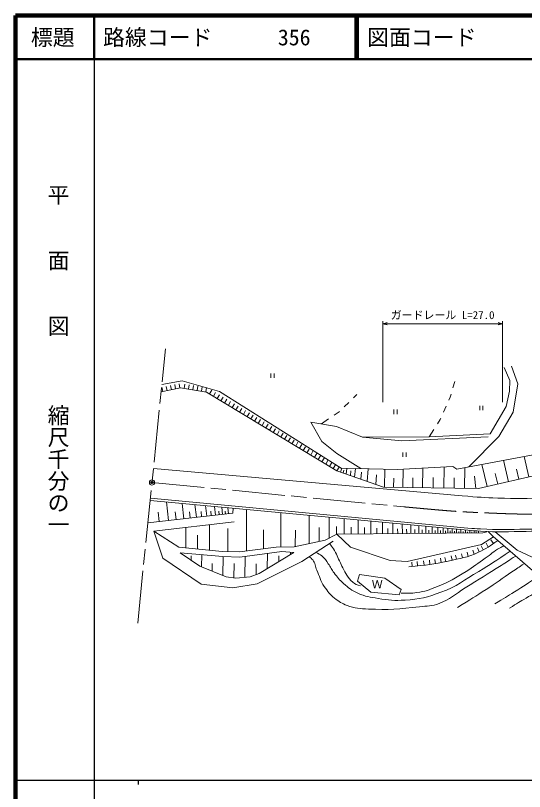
# Model space of a CAD drawing. Units: millimetres, scale not verified. Extents: x 40000 to 680000, y 20000 to 380000.
# Drawn here: x 40000 to 156356, y 202409 to 380000 of the extents above; entities that cross this region are included whole.
import ezdxf
from ezdxf.enums import TextEntityAlignment as Align

# ---------------------------------------------------------------- set-up
doc = ezdxf.new("R2010")
doc.units = ezdxf.units.MM
doc.header["$LTSCALE"] = 1000
doc.header["$PDMODE"] = 32
doc.header["$PDSIZE"] = 500
doc.linetypes.add('CHAIN', pattern=[18.5, 12, -1.5, 3.5, -1.5])
for name, color, linetype, lineweight in [('M-BGD', 7, 'Continuous', 13), ('M-BMK', 2, 'CHAIN', 13), ('M-BMK-SRVR', 3, 'Continuous', 13), ('M-STR-HTXT', 7, 'Continuous', 13), ('M-TTL', 2, 'Continuous', 140), ('M-TTL-BAND', 7, 'Continuous', 25), ('M-TTL-LINE', 7, 'Continuous', 50), ('M-TTL-TXT', 7, 'Continuous', 13)]:
    doc.layers.add(name, color=color, linetype=linetype, lineweight=lineweight)
doc.layers.add('M-OTRS', color=6, linetype='Continuous')
doc.styles.add('@ＭＳ ゴシック', font='')
doc.styles.add('ＭＳ ゴシック', font='')
doc.styles.get('@ＭＳ ゴシック').set_extended_font_data('@MS Gothic')
doc.styles.get('ＭＳ ゴシック').set_extended_font_data('MS Gothic')

msp = doc.modelspace()

# ---------------------------------------------------------------- linework, layer by layer
at = {"layer": 'M-BGD'}
for p, q in [((152992, 296455), (151684, 299460)), ((153426, 299715), (154843, 295680)), ((98379, 298074), (98379, 297074)), ((99129, 297074), (99129, 298074)), ((78110, 296376), (73463, 295538)), ((73667, 293935), (73466, 294915)), ((74647, 294136), (74446, 295116)), ((75626, 294338), (75425, 295317)), ((76606, 294539), (76405, 295518)), ((77586, 294740), (77384, 295720)), ((86670, 293977), (78110, 296376)), ((78572, 294641), (78731, 295629)), ((79559, 294482), (79718, 295470)), ((80546, 294323), (80705, 295311)), ((81533, 294164), (81692, 295151)), ((82521, 294005), (82680, 294992)), ((83508, 293846), (83667, 294833)), ((139988, 294773), (140411, 296213)), ((152944, 294032), (152992, 296455)), ((154843, 295680), (153765, 289239)), ((84382, 293379), (84900, 294235)), ((85238, 292862), (85755, 293718)), ((86093, 292344), (86611, 293200)), ((114450, 276387), (86670, 293977)), ((117261, 292517), (117994, 293237)), ((139360, 292631), (139566, 293334)), ((152165, 290484), (152944, 294032)), ((86949, 291827), (87467, 292682)), ((87805, 291309), (88322, 292165)), ((88660, 290791), (89178, 291647)), ((115121, 290415), (116191, 291466)), ((139048, 291930), (139360, 292631)), ((145823, 271726), (233722, 292023)), ((89516, 290274), (90034, 291129)), ((90372, 289756), (90889, 290612)), ((91227, 289239), (91745, 290094)), ((92083, 288721), (92600, 289577)), ((126491, 289794), (126491, 288794)), ((127241, 288794), (127241, 289794)), ((137826, 289190), (138437, 290560)), ((146118, 290653), (146118, 289653)), ((146868, 289653), (146868, 290653)), ((148530, 284232), (152165, 290484)), ((92938, 288203), (93456, 289059)), ((93794, 287686), (94312, 288541)), ((94650, 287168), (95167, 288024)), ((112817, 288512), (113996, 289311)), ((113996, 289311), (114050, 289364)), ((137107, 287579), (137215, 287820)), ((153765, 289239), (150475, 283618)), ((95505, 286651), (96023, 287506)), ((96361, 286133), (96879, 286989)), ((97217, 285615), (97734, 286471)), ((98072, 285098), (98590, 285953)), ((110040, 282500), (107549, 286968)), ((107549, 286968), (113413, 285927)), ((109921, 286547), (111576, 287670)), ((113413, 285927), (119301, 283479)), ((136446, 286535), (137107, 287579)), ((98928, 284580), (99445, 285436)), ((99783, 284063), (100301, 284918)), ((100639, 283545), (101157, 284401)), ((134573, 283578), (135643, 285268)), ((134573, 283578), (148530, 284232)), ((101495, 283027), (102012, 283883)), ((102350, 282510), (102868, 283365)), ((103206, 281992), (103723, 282848)), ((113420, 279738), (110040, 282500)), ((119301, 283479), (134573, 283578)), ((119301, 283479), (128285, 282698)), ((128285, 282698), (148058, 283578)), ((150475, 283618), (143647, 276698)), ((104061, 281475), (104579, 282330)), ((104917, 280957), (105435, 281813)), ((105773, 280439), (106290, 281295)), ((106628, 279922), (107146, 280777)), ((107484, 279404), (108002, 280260)), ((108340, 278887), (108857, 279742)), ((109195, 278369), (109713, 279225)), ((118940, 276298), (113420, 279738)), ((128576, 279981), (128576, 278981)), ((129326, 278981), (129326, 279981)), ((161017, 279990), (140915, 276181)), ((157391, 274398), (156306, 279097)), ((110051, 277851), (110568, 278707)), ((110906, 277334), (111424, 278189)), ((111762, 276816), (112280, 277672)), ((112618, 276299), (113135, 277154)), ((147805, 272184), (146632, 277264)), ((152691, 273312), (151563, 278198)), ((71513, 276302), (142077, 270073)), ((113473, 275781), (113991, 276637)), ((113473, 275781), (124135, 272055)), ((114269, 275503), (114577, 276384)), ((127269, 276132), (114450, 276387)), ((114925, 275274), (115077, 275936)), ((115580, 275045), (115757, 276361)), ((116554, 274704), (116641, 275759)), ((117528, 274364), (117692, 276323)), ((118976, 273858), (119080, 275524)), ((120425, 273352), (120618, 276264)), ((124342, 272052), (124405, 276189)), ((139962, 276778), (127269, 276132)), ((128555, 271988), (128619, 276201)), ((133066, 271920), (133135, 276431)), ((137897, 271847), (137970, 276677)), ((140915, 276181), (139962, 276778)), ((142644, 271775), (142716, 276522)), ((155041, 273855), (154498, 276205)), ((122378, 272669), (122505, 274859)), ((126449, 272020), (126481, 274126)), ((130811, 271954), (130845, 274209)), ((135482, 271883), (135518, 274298)), ((140270, 271811), (140306, 274184)), ((145251, 271735), (144928, 274572)), ((150248, 272748), (149684, 275191)), ((124135, 272055), (145823, 271726)), ((70778, 269015), (143379, 262200)), ((70825, 269513), (143426, 262698)), ((74964, 264454), (74494, 268667)), ((78453, 264843), (78064, 268332)), ((76708, 264648), (76514, 266393)), ((79897, 265004), (79736, 266448)), ((81342, 265165), (81020, 268054)), ((82538, 265298), (82405, 266495)), ((83734, 265432), (83468, 267824)), ((84725, 265542), (84615, 266533)), ((85716, 265653), (85495, 267634)), ((86536, 265744), (86444, 266565)), ((87356, 265836), (87173, 267476)), ((88036, 265912), (87960, 266591)), ((88715, 265987), (88563, 267346)), ((89709, 266098), (89719, 267237)), ((92787, 257450), (92784, 266823)), ((70259, 263929), (89709, 266098)), ((72858, 264219), (72623, 266325)), ((100630, 258315), (100627, 266213)), ((107141, 259124), (107158, 265600)), ((111685, 260383), (111696, 265174)), ((115149, 261312), (115115, 264853)), ((71602, 261973), (90018, 264105)), ((84331, 257662), (84329, 263446)), ((113382, 261247), (113400, 263082)), ((116754, 261327), (116738, 262932)), ((118358, 261343), (118327, 264552)), ((121266, 261371), (121238, 264279)), ((123901, 261397), (123875, 264031)), ((126288, 261420), (126265, 263807)), ((128451, 261441), (128430, 263604)), ((130411, 261460), (130392, 263419)), ((132186, 261477), (132169, 263253)), ((133795, 261493), (133780, 263101)), ((135253, 261507), (135239, 262964)), ((136574, 261519), (136561, 262840)), ((71602, 261973), (73668, 255806)), ((71602, 261973), (77365, 258362)), ((78932, 258204), (78931, 262821)), ((81632, 257933), (81631, 261063)), ((88559, 257328), (88557, 262594)), ((96708, 257936), (96707, 262290)), ((103951, 258443), (103975, 262208)), ((109419, 259624), (109382, 262799)), ((110780, 259922), (113477, 261295)), ((146845, 261619), (113477, 261295)), ((113477, 261295), (116585, 258323)), ((119812, 261357), (119798, 262811)), ((122584, 261384), (122571, 262701)), ((125094, 261408), (125083, 262602)), ((127369, 261430), (127359, 262512)), ((129431, 261450), (129421, 262430)), ((131298, 261468), (131290, 262356)), ((132991, 261485), (132983, 262289)), ((134524, 261500), (134517, 262228)), ((135913, 261513), (135907, 262173)), ((137172, 261525), (137166, 262123)), ((137770, 261531), (137758, 262727)), ((138307, 261536), (138302, 262074)), ((138845, 261542), (138835, 262617)), ((139345, 261546), (139340, 262027)), ((139845, 261551), (139836, 262513)), ((140345, 261556), (140341, 261981)), ((140845, 261561), (140837, 262410)), ((141345, 261566), (141341, 261934)), ((141845, 261571), (141838, 262307)), ((142345, 261575), (142342, 261888)), ((142845, 261580), (142839, 262204)), ((143345, 261585), (143342, 261841)), ((143845, 261590), (143840, 262101)), ((144345, 261595), (144343, 261814)), ((144845, 261600), (144840, 262038)), ((145345, 261605), (145343, 261797)), ((145845, 261609), (145841, 261995)), ((148025, 261904), (146845, 261619)), ((149262, 260724), (148025, 261904)), ((149693, 261857), (154662, 257611)), ((103712, 258372), (110780, 259922)), ((105471, 255024), (112632, 259713)), ((146500, 258907), (149262, 260724)), ((149270, 259151), (148703, 259975)), ((150238, 259856), (149262, 260724)), ((159896, 251511), (150238, 259856)), ((77365, 258362), (87278, 257366)), ((91175, 257251), (99622, 258297)), ((99622, 258297), (103712, 258372)), ((116585, 258323), (125631, 255278)), ((129508, 255012), (146500, 258907)), ((144879, 256715), (144523, 257649)), ((146023, 257239), (145587, 258138)), ((146938, 257702), (146489, 258595)), ((148090, 258358), (147583, 259221)), ((154662, 257611), (161410, 254440)), ((73668, 255806), (82464, 249881)), ((77648, 257023), (82155, 253970)), ((87360, 256200), (77648, 257023)), ((80121, 255348), (80137, 256333)), ((82512, 253823), (82559, 256607)), ((87278, 257366), (91175, 257251)), ((91285, 256007), (87360, 256200)), ((87405, 251811), (87478, 256195)), ((100847, 257368), (91285, 256007)), ((92418, 251419), (92498, 256179)), ((95700, 252323), (103636, 257072)), ((97567, 253440), (97625, 256909)), ((100200, 255015), (100221, 256304)), ((103636, 257072), (100847, 257368)), ((102832, 256591), (102842, 257156)), ((137341, 254790), (137150, 255772)), ((138347, 255006), (138136, 255984)), ((139812, 255335), (139595, 256311)), ((140805, 255545), (140600, 256524)), ((142178, 255850), (141960, 256826)), ((143502, 256213), (143228, 257175)), ((82155, 253970), (88164, 251499)), ((84958, 252817), (84989, 254621)), ((89906, 251272), (89961, 254584)), ((94986, 252054), (95028, 254547)), ((95258, 249918), (105471, 255024)), ((125631, 255278), (129508, 255012)), ((130709, 253902), (130609, 254897)), ((131895, 254020), (131796, 255015)), ((133412, 254180), (133306, 255174)), ((134735, 254343), (134609, 255335)), ((135999, 254537), (135842, 255524)), ((93640, 251547), (95700, 252323)), ((88164, 251499), (90393, 251208)), ((90393, 251208), (93640, 251547)), ((118204, 250533), (118665, 252036)), ((121209, 248062), (118204, 250533)), ((118665, 252036), (124432, 251236)), ((124432, 251236), (128139, 248643)), ((82464, 249881), (89660, 249009)), ((89660, 249009), (95258, 249918)), ((128139, 248643), (127703, 247432)), ((127703, 247432), (121209, 248062))]:
    msp.add_line(p, q, dxfattribs=at)
msp.add_lwpolyline([(113473, 275781), (83648, 293823), (77749, 294774), (73293, 293858)], dxfattribs=at)
for points, knots in [([(142077, 270073), (145984, 269751), (147067, 269685), (150271, 269571), (154513, 269421), (156897, 269466), (161139, 269626), (167308, 269858), (170769, 270117), (176895, 270880), (183780, 271737), (187621, 272459), (194364, 274092), (201550, 275831), (205517, 277126), (212411, 279798), (220916, 283095), (225550, 285342), (233555, 289716), (242000, 294331), (244860, 296362), (254327, 302965)], [0, 0, 0, 0, 1, 1, 1, 2, 2, 2, 3, 3, 3, 4, 4, 4, 5, 5, 5, 6, 6, 6, 7, 7, 7, 7]), ([(143379, 262200), (144756, 262072), (145139, 262060), (146269, 261992), (150361, 261745), (152666, 261871), (156765, 261936), (163118, 262035), (166684, 262254), (172999, 262944), (182735, 264007), (188237, 264639), (197741, 266999), (204689, 268725), (207782, 269679), (214522, 272105)], [0, 0, 0, 0, 1, 1, 1, 2, 2, 2, 3, 3, 3, 4, 4, 4, 5, 5, 5, 5]), ([(143426, 262698), (144790, 262571), (145169, 262560), (146288, 262492), (150368, 262246), (152665, 262372), (156751, 262436), (163087, 262534), (166644, 262753), (172943, 263441), (182655, 264502), (188144, 265133), (197625, 267487), (204553, 269207), (207642, 270160), (214354, 272576)], [0, 0, 0, 0, 1, 1, 1, 2, 2, 2, 3, 3, 3, 4, 4, 4, 5, 5, 5, 5]), ([(150238, 259856), (148385, 258483), (147675, 258044), (145876, 257167), (143324, 255922), (141665, 255769), (138898, 255131), (135445, 254335), (134137, 254247), (129920, 253823)], [0, 0, 0, 0, 1, 1, 1, 2, 2, 2, 3, 3, 3, 3]), ([(111760, 259143), (112220, 258622), (112349, 258429), (112688, 257944), (113490, 256795), (113625, 255969), (114263, 254721), (114824, 253624), (115064, 252964), (115741, 251935), (116199, 251238), (116433, 250791), (117098, 250287), (117708, 249824), (118063, 249698), (118867, 249439)], [0, 0, 0, 0, 1, 1, 1, 2, 2, 2, 3, 3, 3, 4, 4, 4, 5, 5, 5, 5]), ([(128175, 247834), (129784, 247745), (130361, 247757), (131746, 247930), (133651, 248170), (134683, 248598), (136463, 249320), (139140, 250405), (140542, 251258), (143009, 252761), (144795, 253848), (145691, 254619), (147407, 255814), (148687, 256705), (149306, 257362), (150678, 258104), (151089, 258326), (151308, 258448), (151672, 258618)], [0, 0, 0, 0, 1, 1, 1, 2, 2, 2, 3, 3, 3, 4, 4, 4, 5, 5, 5, 6, 6, 6, 6]), ([(107146, 256121), (107524, 255866), (107660, 255718), (107936, 255407), (108594, 254668), (108493, 253967), (108881, 253056), (109509, 251583), (109700, 250660), (110593, 249331), (111372, 248170), (111866, 247518), (112955, 246641), (113966, 245827), (114620, 245448), (115826, 244969), (117605, 244263), (118749, 244265), (120661, 244170), (125217, 243943), (127799, 244130), (132328, 244678), (134098, 244893), (135175, 244755), (136835, 245405), (139367, 246398), (140480, 247578), (142796, 249004), (146018, 250987), (147822, 252099), (151008, 254140), (152318, 254979), (152735, 255244), (154355, 256299)], [0, 0, 0, 0, 1, 1, 1, 2, 2, 2, 3, 3, 3, 4, 4, 4, 5, 5, 5, 6, 6, 6, 7, 7, 7, 8, 8, 8, 9, 9, 9, 10, 10, 10, 11, 11, 11, 11]), ([(108639, 257099), (109288, 256830), (109541, 256692), (110042, 256314), (110756, 255776), (110982, 255278), (111496, 254546), (112060, 253741), (112244, 253202), (112828, 252413), (113580, 251400), (114054, 250859), (114991, 250014), (116138, 248981), (116871, 248466), (118262, 247797), (119954, 246984), (121066, 246921), (122915, 246598), (125283, 246183), (126657, 246058), (129057, 246198), (132338, 246390), (134189, 246876), (137272, 248015), (140878, 249348), (142596, 250786), (145890, 252768), (148754, 254491), (149700, 255112), (153087, 257395)], [0, 0, 0, 0, 1, 1, 1, 2, 2, 2, 3, 3, 3, 4, 4, 4, 5, 5, 5, 6, 6, 6, 7, 7, 7, 8, 8, 8, 9, 9, 9, 10, 10, 10, 10]), ([(141022, 244544), (144213, 246477), (145068, 246989), (147600, 248652), (149931, 250182), (151179, 251124), (153489, 252686), (154595, 253435), (154944, 253671), (156326, 254596)], [0, 0, 0, 0, 1, 1, 1, 2, 2, 2, 3, 3, 3, 3]), ([(149573, 245390), (151771, 246672), (152350, 247017), (154104, 248104), (156304, 249467), (157003, 249944), (159658, 251717)], [0, 0, 0, 0, 1, 1, 1, 2, 2, 2, 2]), ([(152965, 244397), (154773, 245513), (155243, 245802), (156721, 246674), (158262, 247584), (159157, 248037), (160695, 248952), (161870, 249651), (162247, 249881), (163685, 250773)], [0, 0, 0, 0, 1, 1, 1, 2, 2, 2, 3, 3, 3, 3])]:
    msp.add_open_spline(points, degree=3, knots=knots, dxfattribs=at)
at = {"layer": 'M-BMK'}
for p, q in [((67932, 240963), (74289, 303694)), ((71191, 273122), (128780, 267552))]:
    msp.add_line(p, q, dxfattribs=at)
msp.add_open_spline([(128780, 267552), (137621, 266747), (140016, 266474), (147240, 266183), (152135, 265986), (154881, 265832), (159780, 265911), (165485, 266002), (168712, 266016), (174359, 266833), (190088, 269108), (199156, 270302), (214013, 275944), (227221, 280959), (233984, 285361), (246146, 292552), (253681, 297007), (257190, 300592), (264457, 305473), (268970, 308504), (271224, 310737), (276173, 312987), (282829, 316013), (287039, 316559), (294205, 318016), (304059, 320019), (308014, 319876), (319860, 320140)], degree=3, knots=[0, 0, 0, 0, 1, 1, 1, 2, 2, 2, 3, 3, 3, 4, 4, 4, 5, 5, 5, 6, 6, 6, 7, 7, 7, 8, 8, 8, 9, 9, 9, 9], dxfattribs=at)
at = {"layer": 'M-BMK-SRVR'}
msp.add_circle((71191, 273122), 600, dxfattribs=at)
at = {"layer": 'M-OTRS'}
msp.add_point((71191, 273122), dxfattribs=at)
at = {"layer": 'M-STR-HTXT'}
for p, q in [((123980, 291523), (123980, 310034)), ((123980, 309474), (124980, 309724)), ((151310, 309474), (123980, 309474)), ((123980, 309474), (124980, 309224)), ((151310, 309474), (150310, 309724)), ((151310, 309474), (150310, 309224)), ((151310, 291523), (151310, 310034))]:
    msp.add_line(p, q, dxfattribs=at)
at = {"layer": 'M-TTL'}
for p, q in [((40000, 380000), (40000, 20000)), ((680000, 380000), (40000, 380000))]:
    msp.add_line(p, q, dxfattribs=at)
at = {"layer": 'M-TTL-BAND'}
for p, q in [((58000, 370000), (58000, 20000)), ((40000, 205000), (579000, 205000)), ((68000, 205000), (68000, 204000))]:
    msp.add_line(p, q, dxfattribs=at)
at = {"layer": 'M-TTL-LINE'}
for p, q in [((58000, 380000), (58000, 370000)), ((117750, 380000), (117750, 370000)), ((118250, 380000), (118250, 370000)), ((40000, 370000), (680000, 370000))]:
    msp.add_line(p, q, dxfattribs=at)

# ---------------------------------------------------------------- texts
at = {"layer": 'M-BGD', "style": 'ＭＳ ゴシック'}
msp.add_text('Ｗ', height=1833, dxfattribs=at).set_placement((122693, 248354), align=Align.BOTTOM_CENTER)
at = {"layer": 'M-STR-HTXT', "style": 'ＭＳ ゴシック'}
msp.add_text('ガードレール L=27.0', height=1833, dxfattribs=at).set_placement((137645, 309974), align=Align.BOTTOM_CENTER)
at = {"layer": 'M-TTL-BAND', "style": '@ＭＳ ゴシック'}
for s, p in [('平\u3000\u3000面\u3000\u3000図', (49777, 306475)), ('縮尺千分の一', (49777, 261030))]:
    msp.add_text(s, height=3666, rotation=270, dxfattribs=at).set_placement(p, align=Align.MIDDLE_RIGHT)
at = {"layer": 'M-TTL-TXT', "style": 'ＭＳ ゴシック'}
msp.add_text('標題', height=3666, dxfattribs=at).set_placement((48500, 375000), align=Align.MIDDLE_CENTER)
for s, p in [('路線コード      356', (60000, 375000)), ('図面コード      7-0', (120380, 375000))]:
    msp.add_text(s, height=3666, dxfattribs=at).set_placement(p, align=Align.MIDDLE_LEFT)

doc.saveas('drawing.dxf')
